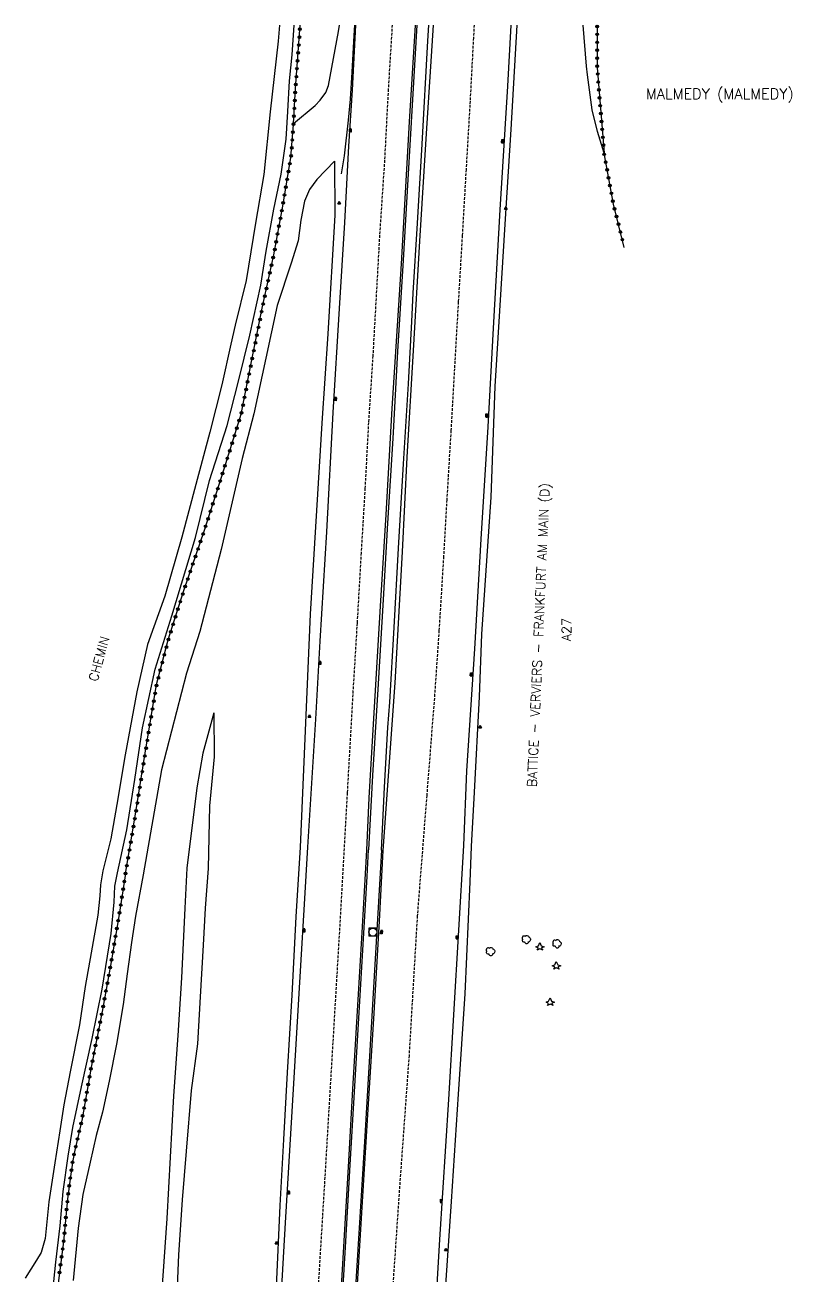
# Model space of a CAD drawing. Header units: millimetres. Extents: x 266000 to 267000, y 125000 to 126000.
# Drawn here: x 266340.2 to 266485.1, y 125763.5 to 126000 of the extents above; entities that cross this region are included whole.
import ezdxf
from ezdxf.enums import TextEntityAlignment as Align

# ---------------------------------------------------------------- set-up
doc = ezdxf.new("R2010")
doc.units = ezdxf.units.MM
doc.linetypes.add('DASHED', pattern=[0.75, 0.5, -0.25])
doc.layers.get('0').update_dxf_attribs({"linetype": 'CONTINUOUS'})
for name, color, linetype in [('W0001', 6, 'DASHED'), ('W0008', 7, 'CONTINUOUS'), ('W0010', 4, 'CONTINUOUS'), ('W0071', 7, 'CONTINUOUS'), ('W0211', 2, 'CONTINUOUS'), ('W0214', 2, 'CONTINUOUS'), ('W0300', 7, 'CONTINUOUS'), ('W0303', 7, 'CONTINUOUS'), ('W0322', 7, 'CONTINUOUS'), ('W0323', 7, 'CONTINUOUS'), ('W0401', 7, 'CONTINUOUS'), ('W0420', 7, 'CONTINUOUS'), ('W0850', 7, 'CONTINUOUS'), ('W0980', 7, 'CONTINUOUS'), ('W0989', 7, 'CONTINUOUS'), ('W0990', 7, 'CONTINUOUS')]:
    doc.layers.add(name, color=color, linetype=linetype)
doc.styles.get("Standard").update_dxf_attribs({"font": 'romans.shx', "width": 0.85})

# ---------------------------------------------------------------- blocks, each defined once
blk = doc.blocks.new('T303')
for p, q in [((-0.77, 0), (-0.28, 0.21)), ((-0.28, -0.21), (-0.77, 0)), ((-0.28, 0.21), (0, 0.83)), ((0, 0.83), (0.28, 0.21)), ((0.28, 0.21), (0.83, 0)), ((0.83, 0), (0.28, -0.21)), ((-0.49, -0.63), (-0.28, -0.21)), ((0, -0.35), (-0.49, -0.63)), ((0.56, -0.63), (0, -0.35)), ((0.28, -0.21), (0.56, -0.63))]:
    blk.add_line(p, q)
blk = doc.blocks.new('T420')
for p, q in [((0.75, 0.75), (-0.75, 0.75)), ((-0.75, 0.75), (-0.75, -0.75)), ((0.75, 0.75), (0.75, -0.75)), ((0.75, -0.75), (-0.75, -0.75))]:
    blk.add_line(p, q)
blk.add_ellipse((0, 0), major_axis=(-0.53, 0.53), ratio=1, start_param=3.926991, end_param=10.210176)
blk = doc.blocks.new('T401')
for p, q in [((-0.3, 0.3), (0, 0.3)), ((-0.3, -0.25), (-0.3, 0.3)), ((-0.3, 0.15), (0, 0.15)), ((-0.3, 0), (0, 0)), ((0, 0.3), (0, -0.25)), ((-0.3, -0.15), (0, -0.15)), ((-0.3, -0.25), (-0.3, -0.3)), ((-0.3, -0.3), (0, -0.3)), ((0, -0.3), (0, -0.25))]:
    blk.add_line(p, q)
blk = doc.blocks.new('T300')
for p, q in [((-0.8, 0.51), (-0.86, 0.34)), ((-0.86, 0.34), (-0.86, 0.17)), ((-0.86, 0.17), (-0.74, 0.06)), ((-0.69, 0.63), (-0.8, 0.51)), ((-0.8, -0.06), (-0.74, 0.06)), ((-0.74, 0.06), (-0.69, 0.11)), ((-0.57, 0.69), (-0.69, 0.63)), ((-0.46, 0.69), (-0.57, 0.69)), ((-0.29, 0.63), (-0.46, 0.69)), ((-0.29, 0.63), (-0.17, 0.74)), ((-0.23, 0.57), (-0.29, 0.63)), ((-0.17, 0.74), (-0.06, 0.8)), ((-0.06, 0.8), (0.06, 0.8)), ((0.06, 0.8), (0.23, 0.74)), ((0.23, 0.74), (0.34, 0.63)), ((0.34, 0.63), (0.4, 0.51)), ((0.46, 0.46), (0.34, 0.46)), ((0.4, 0.51), (0.4, 0.46)), ((0.57, 0.4), (0.46, 0.46)), ((0.57, 0.4), (0.69, 0.29)), ((0.69, 0.29), (0.74, 0.17)), ((0.74, 0.06), (0.69, -0.17)), ((0.74, 0.17), (0.74, 0.06)), ((-0.8, -0.17), (-0.8, -0.06)), ((-0.8, -0.23), (-0.8, -0.17)), ((-0.74, -0.34), (-0.8, -0.23)), ((-0.69, -0.4), (-0.74, -0.34)), ((-0.51, -0.46), (-0.69, -0.4)), ((-0.4, -0.46), (-0.51, -0.46)), ((-0.4, -0.46), (-0.34, -0.46)), ((-0.34, -0.46), (-0.34, -0.4)), ((-0.34, -0.51), (-0.34, -0.46)), ((-0.29, -0.63), (-0.34, -0.51)), ((-0.17, -0.74), (-0.29, -0.63)), ((-0.06, -0.8), (-0.17, -0.74)), ((0.06, -0.8), (-0.06, -0.8)), ((0.17, -0.74), (0.06, -0.8)), ((0.23, -0.69), (0.17, -0.74)), ((0.29, -0.46), (0.23, -0.46)), ((0.29, -0.63), (0.23, -0.69)), ((0.46, -0.4), (0.29, -0.46)), ((0.34, -0.51), (0.29, -0.63)), ((0.34, -0.51), (0.34, -0.46)), ((0.57, -0.34), (0.46, -0.4)), ((0.63, -0.29), (0.57, -0.34)), ((0.69, -0.17), (0.63, -0.29))]:
    blk.add_line(p, q)
blk = doc.blocks.new('T850')
for p, q in [((-0.25, -0.15), (0, 0.32)), ((0, 0.32), (0.25, -0.15)), ((-0.25, -0.15), (0.25, -0.15))]:
    blk.add_line(p, q)
for major_axis in [(-0.106, 0.106), (-0.0354, 0.0354), (-0.0236, 0.0236)]:
    blk.add_ellipse((0, 0), major_axis=major_axis, ratio=1, start_param=3.926991, end_param=10.210176)
blk = doc.blocks.new('t323o')
at = {"color": 0, "linetype": 'Continuous'}
for radius in [0.25, 0.15]:
    blk.add_circle((0, 0), radius, dxfattribs=at)
blk = doc.blocks.new('t322o')
at = {"color": 0, "linetype": 'Continuous'}
for radius in [0.25, 0.15]:
    blk.add_circle((0, 0), radius, dxfattribs=at)

msp = doc.modelspace()

# ---------------------------------------------------------------- linework, layer by layer
at = {"layer": 'W0001'}
for points in [[(266409.53, 126000), (266408.79, 125987.88), (266408.09, 125974.46), (266407.15, 125960.28), (266405.88, 125937.49), (266405.05, 125924.86), (266404.4, 125912.42), (266403.66, 125900.21), (266402.9, 125886.96), (266402.13, 125874.17), (266401.03, 125854.84), (266399.69, 125830.85), (266396.72, 125780.74), (266395.18, 125755.53), (266393.78, 125731.12), (266392.35, 125706.91), (266390.96, 125681.83), (266390.25, 125671.01), (266390.25, 125671)], [(266425.02, 126000), (266424.88, 125997.56), (266424.21, 125984.9), (266423.49, 125972.71), (266422.77, 125960.2), (266422.02, 125947.66), (266421.29, 125935.04), (266420.63, 125923.36), (266419.85, 125910.27), (266419.24, 125899.52), (266418.38, 125885.57), (266417.56, 125873.51), (266416.06, 125854.33), (266414.27, 125831.61), (266412.72, 125805.22), (266411.04, 125782.01), (266409.38, 125757.7), (266407.53, 125731.7), (266406.28, 125705.97), (266404.92, 125679.85), (266404.29, 125671.01), (266404.29, 125671)]]:
    msp.add_lwpolyline(points, dxfattribs=at)
at = {"layer": 'W0008'}
for points in [[(266402.62, 126000), (266401.95, 125987.69), (266401.31, 125977.07), (266400.54, 125962.67), (266399.53, 125946.41), (266398.33, 125926.74), (266397.1, 125904.18), (266395.84, 125883.51), (266395.05, 125868.81), (266393.54, 125844.59), (266392.89, 125833.82), (266392.23, 125822.25), (266390.6, 125794.61), (266389.34, 125773.57), (266387.25, 125737.34), (266385.56, 125709.33), (266383.68, 125677.67), (266383.28, 125671.01), (266383.28, 125671)], [(266394.56, 125671), (266394.57, 125671.01), (266395.17, 125681.71), (266396.8, 125709.55), (266399.63, 125756.13), (266401.29, 125784.14), (266402.09, 125798.88), (266403.87, 125828.47), (266404.75, 125844), (266405.21, 125853.95), (266406.13, 125869.96), (266407.34, 125890.13), (266408.38, 125907.47), (266409.53, 125927.51), (266411.3, 125954.86), (266412.83, 125981.67), (266413.92, 126000)], [(266417.26, 126000), (266415.97, 125979.49), (266414.69, 125959.17), (266413.47, 125938.48), (266412.29, 125918.29), (266411.43, 125900.43), (266410.06, 125875.68), (266407.79, 125843.97), (266407.07, 125830.62), (266405.98, 125812.15), (266405.06, 125797.11), (266404.16, 125782.71), (266403.04, 125764.05), (266402.1, 125748.71), (266400.15, 125715.23), (266397.88, 125676.96), (266397.6, 125671.01), (266397.6, 125671)], [(266412.7, 125671), (266412.71, 125671.01), (266413.29, 125680.38), (266414.58, 125702.16), (266417.15, 125746.92), (266418.57, 125770.45), (266420.25, 125796.87), (266423.06, 125844.9), (266423.67, 125859.05), (266425.15, 125882.09), (266426.36, 125902.84), (266427.68, 125924.06), (266428.7, 125942.67), (266429.95, 125965.05), (266431.36, 125988.47), (266432.03, 126000)]]:
    msp.add_lwpolyline(points, dxfattribs=at)
at = {"layer": 'W0010'}
for points in [[(266399.98, 125971.89), (266400.51, 125975.3), (266401.27, 125982.03), (266401.66, 125985.99), (266401.98, 125991.11), (266402.37, 125998.04), (266402.47, 126000)], [(266414.19, 126000), (266413.4, 125985.93), (266412.47, 125970.8), (266411.61, 125955.53), (266410.56, 125938.31), (266409.63, 125921.82), (266408.66, 125905.85), (266407.82, 125891.39), (266406.91, 125875.45), (266405.84, 125858.15), (266405.08, 125844.08)], [(266407.54, 125844.03), (266408.1, 125855.92), (266408.74, 125867.21), (266409.07, 125871.99), (266409.9, 125886.14), (266410.73, 125901.1), (266411.67, 125917.04), (266412.59, 125932.16), (266413.23, 125943.96), (266413.51, 125949.34), (266414.34, 125962.56), (266415.2, 125977.5), (266416.29, 125997.03), (266416.47, 126000)], [(266394.84, 125671), (266394.84, 125671.01), (266396.85, 125704.71), (266400.69, 125768.99), (266401.57, 125784.54), (266402.42, 125798.35), (266404.78, 125839.06), (266405.08, 125844.08)], [(266407.54, 125844.03), (266404.39, 125789.94), (266402.11, 125753.21), (266399.57, 125708.46), (266397.29, 125671.01), (266397.29, 125671)]]:
    msp.add_lwpolyline(points, dxfattribs=at)
at = {"layer": 'W0071'}
for points in [[(266388.22, 126000), (266387.99, 125996.95), (266386.48, 125983.59), (266385.31, 125971.73), (266383.73, 125962.55), (266381.94, 125951.73), (266379.86, 125943.26), (266379.05, 125939.65), (266377.33, 125931.99), (266375.1, 125923.07), (266372.43, 125913.13), (266369.79, 125903.18), (266366.61, 125892.07), (266363.29, 125882.93), (266361.28, 125873.97), (266359.08, 125862.03), (266357.5, 125852.67), (266356.39, 125846.18), (266354.88, 125840.09), (266354.41, 125837.46), (266354.29, 125835.42), (266353.93, 125831.72), (266352.64, 125824.64), (266351.56, 125818.27), (266350.46, 125811), (266348.68, 125802.13), (266347.47, 125795.92), (266346.75, 125790.96), (266345.79, 125784.95), (266344.66, 125777.58), (266343.95, 125770.6), (266343.19, 125768), (266342.34, 125766.5), (266340.17, 125763.15)], [(266345.4, 125760.69), (266346.01, 125766.14), (266346.79, 125773.02), (266347.38, 125779.48), (266348.33, 125786.16), (266349.23, 125791.59), (266350.84, 125799.26), (266352.84, 125808.42), (266354.74, 125817.78), (266356.42, 125828.3), (266357, 125834.17), (266357.13, 125837.25), (266357.64, 125839.72), (266359.39, 125847.9), (266360.92, 125857.38), (266362.38, 125867.17), (266364.78, 125878.23), (266367.93, 125888.34), (266372.39, 125903.11), (266375.04, 125913.93), (266378.35, 125924.28), (266380.53, 125932.7), (266382.63, 125941.38), (266384.74, 125950.8), (266385.75, 125957.25), (266387.17, 125965.2), (266388.55, 125971.81), (266389.53, 125978.43), (266389.8, 125983.64), (266390.14, 125989.43), (266390.63, 125994.34), (266391.01, 126000)]]:
    msp.add_lwpolyline(points, dxfattribs=at)
at = {"layer": 'W0211'}
for points in [[(266390.91, 125981.41), (266395.01, 125984.77), (266395.94, 125985.78), (266397.02, 125987.27), (266397.52, 125988.54), (266399.41, 125998.8), (266399.56, 126000)], [(266449.56, 125975.78), (266448.31, 125979.9), (266447.33, 125983.94), (266446.45, 125990.57), (266446.23, 125992.21), (266445.64, 126000)], [(266398.62, 125974.24), (266395.32, 125970.83), (266393.9, 125968.93), (266392.97, 125966.72), (266392.29, 125963.1), (266391.76, 125959.22), (266390.42, 125955), (266387.79, 125947.01), (266385.65, 125937), (266383.4, 125926.49), (266381.22, 125918.04), (266377.22, 125900.84), (266373.17, 125885.36), (266370.65, 125877.47), (266365.97, 125859.21), (266362.5, 125839.39), (266361.03, 125831.56), (266360.28, 125826.59), (266359.48, 125820.65), (266358.74, 125814.88), (266357.46, 125807.34), (266356.09, 125800.39), (266354.81, 125794.5), (266353.63, 125790.08), (266352.46, 125785.07), (266351.11, 125778.93), (266350.2, 125772.57), (266349.28, 125762.71)], [(266375.83, 125869.97), (266375.92, 125861.65), (266375.04, 125852.39), (266374.75, 125840.55), (266374.21, 125833.07), (266373.82, 125826.07), (266373.28, 125816.31), (266372.74, 125807.43), (266371.57, 125798.6), (266370.61, 125787.15), (266369.88, 125777.95), (266369.16, 125767.54), (266368.82, 125760.05)]]:
    msp.add_lwpolyline(points, dxfattribs=at)
at = {"layer": 'W0214'}
for points in [[(266414.67, 125671), (266414.67, 125671.01), (266415.18, 125681.78), (266416.27, 125701.71), (266417.13, 125721.96), (266418.22, 125740.47), (266420.77, 125777.62), (266422.05, 125797.88), (266423.35, 125816.88), (266424.29, 125838.07), (266424.49, 125844.71), (266425.07, 125855.01), (266426.04, 125873.01), (266426.48, 125884.87), (266428.21, 125910.78), (266428.99, 125931.65), (266430.98, 125964.36), (266432, 125980.24), (266433.14, 126000)], [(266398.62, 125974.24), (266398.7, 125964.06), (266397.37, 125941.6), (266396.24, 125924.73), (266394.05, 125888.63), (266392.13, 125844.57), (266391.33, 125831.4), (266390.57, 125816.63), (266389.7, 125801.98), (266389, 125789.31), (266388.29, 125776.86), (266387.63, 125761.5), (266386.81, 125746.27), (266385.82, 125731.42), (266384.73, 125718.58), (266383.85, 125704.87), (266382.83, 125686.2), (266381.74, 125673.4), (266381.62, 125671.01), (266381.62, 125671)], [(266375.83, 125869.97), (266373.76, 125862.38), (266372.65, 125855.78), (266370.73, 125840.61), (266370.35, 125833.09), (266369.76, 125819.87), (266369.05, 125808.98), (266368.19, 125797.6), (266366.93, 125774.4), (266366.22, 125763.54), (266365.36, 125752.22), (266364.58, 125738.48), (266364.34, 125728.79), (266363.54, 125715.67), (266362.86, 125703.38), (266362.16, 125692.49), (266362.12, 125685.79), (266361.96, 125676.49), (266362.01, 125671.01), (266362.01, 125671)]]:
    msp.add_lwpolyline(points, dxfattribs=at)
at = {"layer": 'W0322'}
msp.add_lwpolyline([(266453.39, 125957.97), (266451.33, 125966.12), (266449.56, 125975.78), (266449.54, 125975.91)], dxfattribs=at)
at = {"layer": 'W0323'}
for points in [[(266359.16, 125839.62), (266360.88, 125849.68), (266362.88, 125862.39), (266365.02, 125875.32), (266367.22, 125883.77), (266370.24, 125893.32), (266374, 125904.32), (266377.46, 125915.13), (266381.02, 125926.43), (266383.11, 125937.02), (266385, 125946.46), (266387.16, 125956.54), (266388.85, 125965.77), (266390.4, 125974.96), (266390.9, 125981.2), (266390.91, 125981.41), (266391.25, 125988), (266391.86, 125995.7), (266392.16, 126000)], [(266448.28, 126000), (266448.26, 125995.52), (266448.25, 125992.19), (266448.27, 125991.95), (266449.56, 125975.78)], [(266359.16, 125839.62), (266357.98, 125831.86), (266356.46, 125822.9), (266354.75, 125813.54), (266352.68, 125802.98), (266350.95, 125793.24), (266349.6, 125787.35), (266349.18, 125785.34), (266348.81, 125782.8), (266348.22, 125778.1), (266347.46, 125769.99), (266346.35, 125761.68)]]:
    msp.add_lwpolyline(points, dxfattribs=at)

# ---------------------------------------------------------------- block references
at = {"layer": 'W0300', "rotation": 359.9999899820874}
for p in [(266434.94, 125827.11), (266440.72, 125826.31), (266428.18, 125824.85)]:
    msp.add_blockref('T300', p, dxfattribs=at)
at = {"layer": 'W0303', "rotation": 359.9999899820874}
for p in [(266437.43, 125825.73), (266440.54, 125822.16), (266439.37, 125815.28)]:
    msp.add_blockref('T303', p, dxfattribs=at)
at = {"layer": 'W0322'}
for p, rotation in [((266449.6, 125975.56), 100.3705915035957), ((266449.87, 125974.08), 100.3705915035957), ((266450.14, 125972.61), 100.3705915035957), ((266450.41, 125971.13), 100.3705915035957), ((266450.68, 125969.66), 100.3705915035957), ((266450.95, 125968.18), 100.3705915035957), ((266451.22, 125966.71), 100.3705915035957), ((266451.55, 125965.24), 104.1902725173815), ((266451.92, 125963.79), 104.1902725173815), ((266452.29, 125962.34), 104.1902725173815), ((266452.65, 125960.88), 104.1902725173815), ((266453.02, 125959.43), 104.1902725173815)]:
    msp.add_blockref('t322o', p, dxfattribs=dict(at, rotation=rotation))
at = {"layer": 'W0323'}
for p, rotation in [((266392.1, 125999.22), 86.134667095906), ((266448.28, 125999.73), 269.7909134412529), ((266391.9, 125996.22), 86.134667095906), ((266392, 125997.72), 86.134667095906), ((266448.26, 125996.73), 269.7909134412529), ((266448.27, 125998.23), 269.7909134412529), ((266391.79, 125994.73), 85.4648086791988), ((266448.26, 125995.23), 269.7937773291952), ((266391.55, 125991.74), 85.4648086791988), ((266391.67, 125993.23), 85.4648086791988), ((266448.25, 125993.73), 269.7937773291952), ((266448.25, 125992.23), 269.7937773291952), ((266391.43, 125990.24), 85.4648086791988), ((266448.36, 125990.74), 274.5732168804042), ((266448.48, 125989.24), 274.5732168804042), ((266391.22, 125987.25), 87.02694508956907), ((266391.31, 125988.75), 85.4648086791988), ((266448.6, 125987.75), 274.5732168804042), ((266391.14, 125985.75), 87.02694508956907), ((266448.72, 125986.25), 274.5732168804042), ((266448.84, 125984.76), 274.5732168804042), ((266390.98, 125982.76), 87.02694508956907), ((266391.06, 125984.26), 87.02694508956907), ((266448.96, 125983.26), 274.5732168804042), ((266390.79, 125979.76), 85.42097200184796), ((266390.9, 125981.26), 87.0436893427163), ((266449.08, 125981.76), 274.5732168804042), ((266449.2, 125980.27), 274.5732168804042), ((266390.67, 125978.27), 85.42097200184796), ((266449.32, 125978.77), 274.5732168804042), ((266449.44, 125977.28), 274.5732168804042), ((266390.43, 125975.28), 85.42097200184796), ((266390.55, 125976.77), 85.42097200184796), ((266390.2, 125973.8), 80.38901027774136), ((266389.7, 125970.84), 80.38901027774136), ((266389.95, 125972.32), 80.38901027774136), ((266389.2, 125967.88), 80.38901027774136), ((266389.45, 125969.36), 80.38901027774136), ((266388.95, 125966.4), 80.38901027774136), ((266388.42, 125963.45), 79.67440131474976), ((266388.69, 125964.92), 79.67440131474976), ((266388.15, 125961.97), 79.67440131474976), ((266387.62, 125959.02), 79.67440131474976), ((266387.88, 125960.5), 79.67440131474976), ((266387.06, 125956.07), 77.87730777005152), ((266387.35, 125957.55), 79.67440131474976), ((266386.75, 125954.61), 77.87730777005152), ((266386.12, 125951.67), 77.87730777005152), ((266386.43, 125953.14), 77.87730777005152), ((266385.8, 125950.21), 77.87730777005152), ((266385.17, 125947.27), 77.87730777005152), ((266385.49, 125948.74), 77.87730777005152), ((266384.57, 125944.33), 78.70408655653888), ((266384.87, 125945.81), 78.70408655653888), ((266384.28, 125942.86), 78.70408655653888), ((266383.69, 125939.92), 78.70408655653888), ((266383.99, 125941.39), 78.70408655653888), ((266383.4, 125938.45), 78.70408655653888), ((266382.81, 125935.51), 78.8139467233328), ((266383.11, 125936.98), 78.8139467233328), ((266382.23, 125932.56), 78.8139467233328), ((266382.52, 125934.04), 78.8139467233328), ((266381.94, 125931.09), 78.8139467233328), ((266381.36, 125928.15), 78.8139467233328), ((266381.65, 125929.62), 78.8139467233328), ((266380.64, 125925.24), 72.52027444930313), ((266381.07, 125926.68), 78.8139467233328), ((266380.19, 125923.81), 72.52027444930313), ((266379.29, 125920.95), 72.52027444930313), ((266379.74, 125922.38), 72.52027444930313), ((266378.39, 125918.09), 72.52027444930313), ((266378.84, 125919.52), 72.52027444930313), ((266377.94, 125916.66), 72.52027444930313), ((266377.03, 125913.8), 72.26456348554403), ((266377.49, 125915.23), 72.52027444930313), ((266376.58, 125912.37), 72.26456348554403), ((266375.66, 125909.51), 72.26456348554403), ((266376.12, 125910.94), 72.26456348554403), ((266374.75, 125906.65), 72.26456348554403), ((266375.21, 125908.08), 72.26456348554403), ((266374.29, 125905.23), 72.26456348554403), ((266373.34, 125902.38), 71.1412689439945), ((266373.82, 125903.8), 71.1412689439945), ((266372.37, 125899.54), 71.1412689439945), ((266372.86, 125900.96), 71.1412689439945), ((266371.89, 125898.12), 71.1412689439945), ((266370.92, 125895.28), 71.1412689439945), ((266371.4, 125896.7), 71.1412689439945), ((266369.97, 125892.44), 72.45519377458768), ((266370.43, 125893.86), 71.1412689439945), ((266369.51, 125891.01), 72.45519377458768), ((266368.61, 125888.15), 72.45519377458768), ((266369.06, 125889.58), 72.45519377458768), ((266367.71, 125885.29), 72.45519377458768), ((266368.16, 125886.72), 72.45519377458768), ((266367.25, 125883.86), 72.45519377458768), ((266366.49, 125880.95), 75.37636483571698), ((266366.87, 125882.41), 75.37636483571698), ((266365.73, 125878.05), 75.37636483571698), ((266366.11, 125879.5), 75.37636483571698), ((266365.36, 125876.6), 75.37636483571698), ((266364.75, 125873.67), 80.61601448377314), ((266364.99, 125875.15), 80.61601448377314), ((266364.5, 125872.19), 80.61601448377314), ((266364.01, 125869.23), 80.61601448377314), ((266364.26, 125870.71), 80.61601448377314), ((266363.52, 125866.27), 80.61601448377314), ((266363.77, 125867.75), 80.61601448377314), ((266363.28, 125864.79), 80.61601448377314), ((266362.79, 125861.83), 81.01440540481308), ((266363.04, 125863.31), 80.61601448377314), ((266362.56, 125860.34), 81.01440540481308), ((266362.09, 125857.38), 81.01440540481308), ((266362.33, 125858.86), 81.01440540481308), ((266361.62, 125854.42), 81.01440540481308), ((266361.86, 125855.9), 81.01440540481308), ((266361.39, 125852.94), 81.01440540481308), ((266360.92, 125849.97), 81.01440540481308), ((266361.15, 125851.45), 81.01440540481308), ((266360.67, 125848.49), 80.34481625723797), ((266360.17, 125845.54), 80.34481625723797), ((266360.42, 125847.01), 80.34481625723797), ((266359.67, 125842.58), 80.34481625723797), ((266359.92, 125844.06), 80.34481625723797), ((266359.41, 125841.1), 80.34481625723797), ((266358.93, 125838.12), 261.3176538335268), ((266359.16, 125839.6), 261.3176538335268), ((266358.71, 125836.64), 261.3176538335268), ((266358.25, 125833.67), 261.3176538335268), ((266358.48, 125835.15), 261.3176538335268), ((266357.78, 125830.71), 260.3833258690564), ((266358.03, 125832.19), 261.3176538335268), ((266357.53, 125829.23), 260.3833258690564), ((266357.03, 125826.27), 260.3833258690564), ((266357.28, 125827.75), 260.3833258690564), ((266356.78, 125824.79), 260.3833258690564), ((266356.27, 125821.84), 259.6649743188473), ((266356.53, 125823.31), 260.3833258690564), ((266355.73, 125818.89), 259.6649743188473), ((266356, 125820.36), 259.6649743188473), ((266355.46, 125817.41), 259.6649743188473), ((266354.92, 125814.46), 259.6649743188473), ((266355.19, 125815.94), 259.6649743188473), ((266354.64, 125812.99), 258.8999259397031), ((266354.07, 125810.04), 258.8999259397031), ((266354.36, 125811.51), 258.8999259397031), ((266353.49, 125807.1), 258.8999259397031), ((266353.78, 125808.57), 258.8999259397031), ((266353.2, 125805.63), 258.8999259397031), ((266352.63, 125802.68), 259.9219350889809), ((266352.91, 125804.15), 258.8999259397031), ((266352.37, 125801.2), 259.9219350889809), ((266351.84, 125798.25), 259.9219350889809), ((266352.1, 125799.73), 259.9219350889809), ((266351.32, 125795.3), 259.9219350889809), ((266351.58, 125796.77), 259.9219350889809), ((266351.05, 125793.82), 259.9219350889809), ((266350.41, 125790.89), 257.0964462557243), ((266350.75, 125792.35), 257.0964462557243), ((266350.08, 125789.43), 257.0964462557243), ((266349.42, 125786.5), 258.3078100856845), ((266349.74, 125787.97), 257.0964462557243), ((266348.92, 125783.54), 261.6009053518968), ((266349.14, 125785.03), 261.6009053518968), ((266348.72, 125782.06), 262.8165384696347), ((266348.34, 125779.08), 262.8165384696347), ((266348.53, 125780.57), 262.8165384696347), ((266348.17, 125777.59), 264.6590609574568), ((266347.89, 125774.6), 264.6590609574568), ((266348.03, 125776.1), 264.6590609574568), ((266347.61, 125771.62), 264.6590609574568), ((266347.75, 125773.11), 264.6590609574568), ((266347.47, 125770.12), 264.6590609574568), ((266347.08, 125767.15), 262.3909033982482), ((266347.28, 125768.64), 262.3909033982482), ((266346.88, 125765.66), 262.3909033982482), ((266346.68, 125764.18), 262.3909033982482)]:
    msp.add_blockref('t323o', p, dxfattribs=dict(at, rotation=rotation))
at = {"layer": 'W0401'}
for p, rotation in [((266401.48, 125980.09), 176.5516373847793), ((266430.53, 125978.03), 356.554059853815), ((266398.68, 125929.31), 176.493129984349), ((266427.53, 125926.18), 356.8623112002562), ((266395.75, 125879.41), 176.9209593735803), ((266424.61, 125877.23), 356.3165114240107), ((266392.73, 125828.85), 176.7255886425612), ((266407.37, 125828.53), 176.6390091646421), ((266421.92, 125827.54), 356.6531242772066), ((266389.85, 125779.29), 176.5585085550844), ((266418.95, 125777.72), 356.3526653228349)]:
    msp.add_blockref('T401', p, dxfattribs=dict(at, rotation=rotation))
at = {"layer": 'W0420', "rotation": 359.9999899820874}
msp.add_blockref('T420', (266405.88, 125828.54), dxfattribs=at)
at = {"layer": 'W0850', "rotation": 359.9999899820874}
for p in [(266399.54, 125966.37), (266430.99, 125965.36), (266393.9, 125869.34), (266426.15, 125867.33), (266387.69, 125769.79), (266419.67, 125768.5)]:
    msp.add_blockref('T850', p, dxfattribs=at)

# ---------------------------------------------------------------- texts
at = {"layer": 'W0980'}
msp.add_text('MALMEDY (MALMEDY)', height=2, dxfattribs=at).set_placement((266471.44, 125986.85), align=Align.MIDDLE)
at = {"layer": 'W0989'}
for s, rotation, p in [('BATTICE - VERVIERS - FRANKFURT AM MAIN (D)', 87.5188, (266437.17, 125884.69)), ('CHEMIN', 74.7468, (266354.14, 125880.2))]:
    msp.add_text(s, height=1.75, rotation=rotation, dxfattribs=at).set_placement(p, align=Align.MIDDLE_CENTER)
at = {"layer": 'W0990'}
msp.add_text('A27', height=1.75, rotation=89.7664, dxfattribs=at).set_placement((266442.45, 125885.72), align=Align.MIDDLE_CENTER)

doc.saveas('drawing.dxf')
